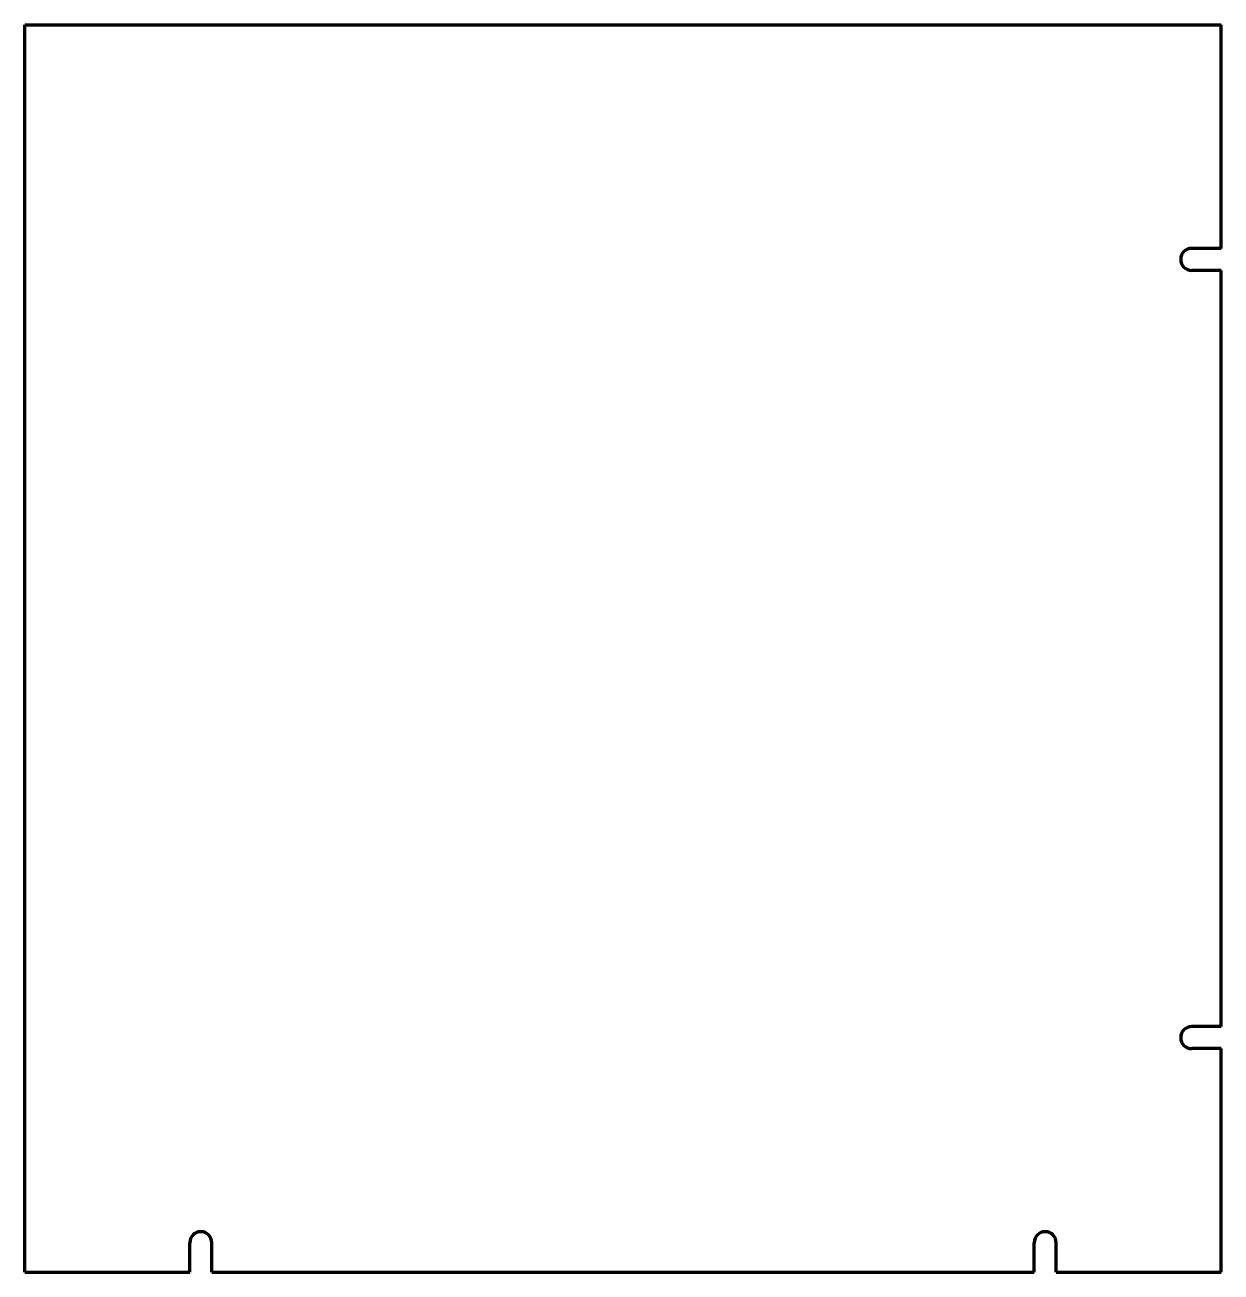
# Model space of a CAD drawing. Header units: inches. Extents: x 0 to 40.8, y 0 to 42.6.
import ezdxf

# ---------------------------------------------------------------- set-up
doc = ezdxf.new("R2010")
doc.units = ezdxf.units.IN
doc.header["$MEASUREMENT"] = 0
doc.layers.get('0').update_dxf_attribs({"linetype": 'CONTINUOUS'})

msp = doc.modelspace()

# ---------------------------------------------------------------- linework, layer by layer
at = {"color": 7, "lineweight": 90}
for p, q in [((0, 0), (0, 42.5625)), ((0, 42.5625), (40.8125, 42.5625)), ((40.8125, 34.9375), (40.8125, 42.5625)), ((40.8125, 34.9375), (39.8125, 34.9375)), ((40.8125, 34.1875), (39.8125, 34.1875)), ((40.8125, 8.375), (40.8125, 34.1875)), ((40.8125, 8.375), (39.8125, 8.375)), ((40.8125, 7.625), (39.8125, 7.625)), ((40.8125, 0), (40.8125, 7.625)), ((5.625, 0), (5.625, 1)), ((6.375, 0), (6.375, 1)), ((34.4375, 0), (34.4375, 1)), ((35.1875, 0), (35.1875, 1)), ((0, 0), (5.625, 0)), ((6.375, 0), (34.4375, 0)), ((35.1875, 0), (40.8125, 0))]:
    msp.add_line(p, q, dxfattribs=at)
for centre, start, end in [((39.8125, 34.5625), 90, 270), ((39.8125, 8), 90, 270), ((6, 1), 0, 180), ((34.8125, 1), 0, 180)]:
    msp.add_arc(centre, 0.375, start, end, dxfattribs=at)

doc.saveas('drawing.dxf')
